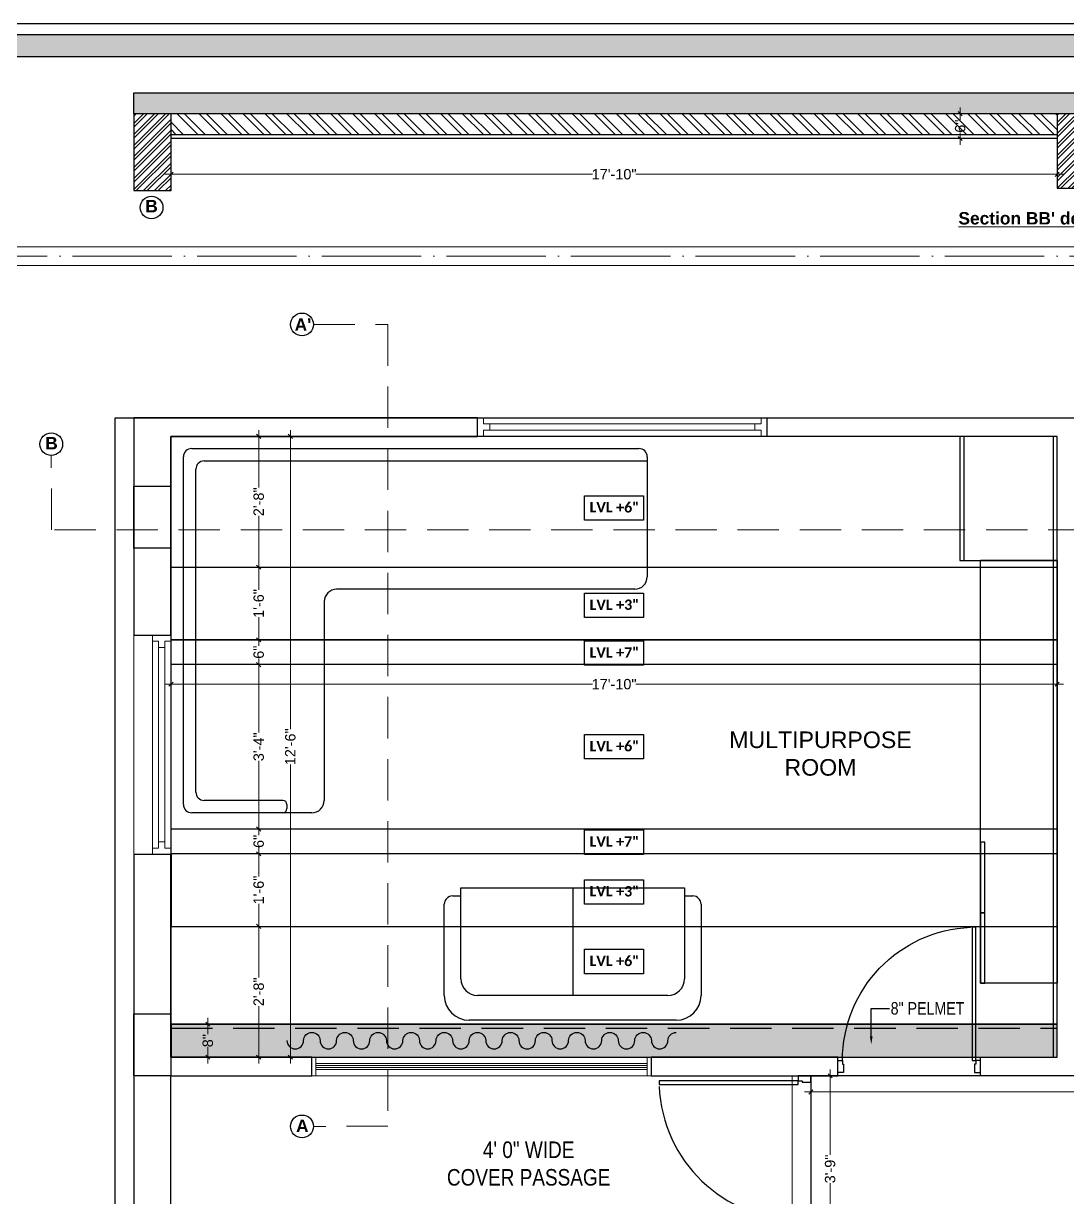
# Model space of a CAD drawing. Header units: millimetres. Extents: x 145796 to 148307, y -176303 to -174465.
# Drawn here: x 146070.6 to 146322.7, y -176046.5 to -175762.9 of the extents above; entities that cross this region are included whole.
import ezdxf
from ezdxf import colors
from ezdxf.entities.mleader import LeaderData, LeaderLine
from ezdxf.math import Vec2, Vec3

# ---------------------------------------------------------------- set-up
doc = ezdxf.new("R2010")
doc.units = ezdxf.units.MM
doc.header["$MEASUREMENT"] = 0
doc.header["$PDMODE"] = 2
for name, pattern in [('00 . GROUND FLOOR$0$DASHED', [0.75, 0.5, -0.25]), ('ACAD_ISO04W100', [30, 24, -3, 0, -3]), ('DASHEDX2', [1.5, 1, -0.5])]:
    doc.linetypes.add(name, pattern=pattern)
doc.layers.get('Defpoints').update_dxf_attribs({"color": 220})
for name, color, linetype in [('AR DOOR', 40, 'Continuous'), ('AR ELE-5', 134, 'Continuous'), ('AR HATCH-7', 7, 'Continuous'), ('Labels and Texts', 8, 'Continuous')]:
    doc.layers.add(name, color=color, linetype=linetype)
for name, color, linetype, lineweight in [('COLUMN', 1, 'Continuous', 30), ('Dimension', 10, 'DASHEDX2', 20), ('el', 7, 'Continuous', 20), ('FALSE CEILING', 6, 'Continuous', 30), ('FIRST FLOOR ( DW_RAIL )', 7, 'Continuous', 9), ('FIRST FLOOR ( TEXT )', 7, 'Continuous', 9), ('FURNITURE', 32, 'Continuous', 9), ('FURNITURE-1', 252, 'Continuous', 13), ('GF FALSE CEILING', 6, 'Continuous', 35), ('GROUND FLOOR', 7, 'Continuous', 9), ('hatch-wall', 8, 'Continuous', 9), ('NAME PLATE', 7, 'Continuous', 25), ('SECOND FLOOR', 7, 'Continuous', 9), ('SECOND FLOOR  ( PLINE )', 251, 'Continuous', 30), ('SECOND FLOOR ( DW_RAIL )', 7, 'Continuous', 9), ('text1', 1, 'Continuous', 15), ('wall', 7, 'Continuous', 30), ('XX~SLAB ( BEAM )~ ( DIM )', 7, 'Continuous', 9)]:
    doc.layers.add(name, color=color, linetype=linetype, lineweight=lineweight)
doc.layers.add('XX~SLAB ( PLINE )', color=251, linetype='Continuous', plot=False)
doc.styles.add('Aerial', font='arial.ttf')
doc.styles.add('century g', font='GOTHIC.TTF')
doc.styles.add('KATHA', font='swissc.ttf')
doc.styles.get("Standard").update_dxf_attribs({"font": 'arial.ttf', "height": 6})
doc.styles.add('style4', font='ARIALN.TTF')
doc.dimstyles.new('Cn_BT_9 ( BOLD )', dxfattribs={"dimtxt": 2.5, "dimasz": 1, "dimexe": 1.5, "dimexo": 0, "dimgap": 0.09, "dimtad": 0, "dimdec": 0, "dimzin": 3, "dimdsep": 46, "dimlunit": 4, "dimtxsty": 'Aerial', "dimblk": 'OBLIQUE', "dimcen": 0.09, "dimdle": 1.5, "dimclrd": 1, "dimclre": 1, "dimclrt": 5, "dimadec": 0, "dimazin": 0, "dimtfac": 0.75, "dimtdec": 0, "dimtofl": 0, "dimtmove": 0, "dimatfit": 3, "dimldrblk": 'OBLIQUE', "dimfxl": 0, "dimtolj": 1, "dimtzin": 0, "dimlwd": 15, "dimlwe": 15, "dimarcsym": 0})
pattern_1 = [(225, (0, 4), (1.325825215, -1.325825215), []), (225, (-0.8839, 4), (1.325825215, -1.325825215), [])]

# ---------------------------------------------------------------- blocks, each defined once
blk = doc.blocks.new('LAYOUT FILE')
at = {"layer": 'NAME PLATE', "true_color": 0xd39e00}
h = blk.add_hatch(color=42, dxfattribs=at)
h.paths.add_polyline_path([(3346889.83, -513806.18), (3346889.83, -514260.7), (3347535.56, -514260.7), (3347535.56, -513806.18)])
h.paths.add_polyline_path([(3346894.36, -513810.71), (3347531.03, -513810.71), (3347531.03, -514256.17), (3346894.36, -514256.17)], flags=16)
at = {"layer": 'NAME PLATE', "color": 42, "true_color": 0xd39e00}
for points in [[(3346887.56, -513803.91), (3347537.83, -513803.91), (3347537.83, -514262.96), (3346887.56, -514262.96)], [(3346889.83, -513806.18), (3347535.56, -513806.18), (3347535.56, -514260.7), (3346889.83, -514260.7)], [(3346894.36, -513810.71), (3347531.03, -513810.71), (3347531.03, -514256.17), (3346894.36, -514256.17)]]:
    blk.add_lwpolyline(points, close=True, dxfattribs=at)
blk = doc.blocks.new('*U19')
for points in [[(0, 0), (0, 1120), (-30, 1120), (-30, 0)], [(40, 0), (0, 0), (0, -30), (-10, -30), (-10, -100), (40, -100)], [(-1160, 0), (-1120, 0), (-1120, -30), (-1110, -30), (-1110, -100), (-1160, -100)]]:
    blk.add_lwpolyline(points, close=True)
at = {"layer": 'AR ELE-5', "linetype": 'ByBlock', "ltscale": 15}
blk.add_arc((1.6, -0.7), 1121.6, 92.37301, 179.96526, dxfattribs=at)
blk = doc.blocks.new('*U20')
for points in [[(-1160, 0), (-1120, 0), (-1120, 30), (-1110, 30), (-1110, 100), (-1160, 100)], [(40, 0), (0, 0), (0, 30), (-10, 30), (-10, 100), (40, 100)], [(0, 0), (0, -1120), (-30, -1120), (-30, 0)]]:
    blk.add_lwpolyline(points, close=True)
at = {"layer": 'AR ELE-5', "linetype": 'ByBlock', "ltscale": 15}
blk.add_arc((1.6, 0.7), 1121.6, 180.03474, 267.62699, dxfattribs=at)
blk = doc.blocks.new('ceiling')
at = {"layer": 'FURNITURE', "color": 9, "lineweight": 30, "true_color": 0xc7c8ca}
for p, q in [((142902.89, -176935.37, -0.13), (142902.89, -176851.37, -0.13)), ((142904.89, -176849.37, -0.13), (143012.89, -176849.37, -0.13)), ((143014.89, -176851.37, -0.13), (143014.89, -176880.36, -0.13)), ((142905.89, -176932.37, -0.13), (142905.89, -176854.37, -0.13)), ((142907.89, -176852.37, -0.13), (143014.89, -176852.37, -0.13)), ((143113.89, -176876.42), (143095.39, -176876.42)), ((143011.89, -176883.36, -0.13), (142939.89, -176883.36, -0.13)), ((142936.89, -176886.36, -0.13), (142936.89, -176934.37, -0.13)), ((142926.89, -176934.37, -0.13), (142907.89, -176934.37, -0.13)), ((142927.89, -176935.37, -0.13), (142927.89, -176936.37, -0.13)), ((142933.89, -176937.37, -0.13), (142904.89, -176937.37, -0.13)), ((142969.89, -176977.47, -0.13), (142969.89, -176955.47, -0.13)), ((142969.89, -176955.47, -0.13), (143023.89, -176955.47, -0.13)), ((142996.89, -176955.47, -0.13), (142996.89, -176981.47, -0.13)), ((143023.89, -176955.47, -0.13), (143023.89, -176977.47, -0.13)), ((143023.89, -176955.47, -0.13), (143023.89, -176957.47, -0.13)), ((142967.89, -176957.47, -0.13), (142969.89, -176957.47, -0.13)), ((143023.89, -176957.47, -0.13), (143025.89, -176957.47, -0.13)), ((142965.89, -176981.47, -0.13), (142965.89, -176959.47, -0.13)), ((143027.89, -176959.47, -0.13), (143027.89, -176981.47, -0.13)), ((143019.89, -176981.47, -0.13), (142973.89, -176981.47, -0.13)), ((143021.89, -176987.47, -0.13), (142971.89, -176987.47, -0.13))]:
    blk.add_line(p, q, dxfattribs=at)
at = {"layer": 'FURNITURE', "color": 3, "linetype": 'DASHEDX2', "lineweight": 30, "ltscale": 10}
blk.add_line((142899.89, -176989.42, -0.13), (143113.89, -176989.42, -0.13), dxfattribs=at)
at = {"layer": 'FURNITURE', "color": 9, "lineweight": 30, "ltscale": 10, "true_color": 0xc7c8ca}
for points in [[(143090.39, -176876.42), (143113.89, -176876.42), (143113.89, -176846.42), (143090.39, -176846.42)], [(143090.39, -176876.42), (143091.39, -176876.42), (143091.39, -176846.42), (143090.39, -176846.42)], [(143112.89, -176996.42), (143113.89, -176996.42), (143113.89, -176846.42), (143112.89, -176846.42)], [(143113.89, -176876.42), (143113.89, -176978.5), (143095.39, -176978.5), (143095.39, -176876.42)], [(143096.39, -176961.5), (143096.39, -176944.5), (143095.39, -176944.5), (143095.39, -176961.5)], [(143096.39, -176978.5), (143096.39, -176961.5), (143095.39, -176961.5), (143095.39, -176978.5)], [(143113.89, -176996.42), (143113.89, -176988.42), (142899.89, -176988.42), (142899.89, -176996.42)]]:
    blk.add_lwpolyline(points, close=True, dxfattribs=at)
at = {"layer": 'FURNITURE', "color": 9, "lineweight": 25, "true_color": 0xc7c8ca, "elevation": -0.13}
blk.add_lwpolyline([(142927.89, -176992.42, 1), (142931.89, -176992.42, -1), (142935.89, -176992.42, 1), (142939.89, -176992.42, -1), (142943.89, -176992.42, 1), (142947.89, -176992.42, -1), (142951.89, -176992.42, 1), (142955.89, -176992.42, -1), (142959.89, -176992.42, 1), (142963.89, -176992.42, -1), (142967.89, -176992.42, 1), (142971.89, -176992.42, -1), (142975.89, -176992.42, 1), (142979.89, -176992.42, -1), (142983.89, -176992.42, 1), (142987.89, -176992.42, -1), (142991.89, -176992.42, 1), (142995.89, -176992.42, -1), (142999.89, -176992.42, 1), (143003.89, -176992.42, -1), (143007.89, -176992.42, 1), (143011.89, -176992.42, -1), (143015.89, -176992.42, 1), (143019.89, -176992.42, -0.414214), (143021.89, -176990.42, -0.414214)], format="xyb", dxfattribs=at)
at = {"layer": 'FURNITURE', "color": 9, "lineweight": 30, "true_color": 0xc7c8ca}
for centre, radius, start, end in [((142904.89, -176851.37, -0.13), 2, 90, 180), ((143012.89, -176851.37, -0.13), 2, 0, 90), ((142907.89, -176854.37, -0.13), 2, 90, 180), ((143011.89, -176880.36, -0.13), 3, 270, 0), ((142939.89, -176886.36, -0.13), 3, 90, 180), ((142907.89, -176932.37, -0.13), 2, 180, 270), ((142904.89, -176935.37, -0.13), 2, 180, 270), ((142926.89, -176935.37, -0.13), 1, 0, 90), ((142926.89, -176936.37, -0.13), 1, 270, 0), ((142933.89, -176934.37, -0.13), 3, 270, 0), ((142967.89, -176959.47, -0.13), 2, 90, 180), ((143025.89, -176959.47, -0.13), 2, 0, 90), ((142973.89, -176977.47, -0.13), 4, 180, 270), ((143019.89, -176977.47, -0.13), 4, 270, 0), ((142971.89, -176981.47, -0.13), 6, 180, 270), ((143021.89, -176981.47, -0.13), 6, 270, 0)]:
    blk.add_arc(centre, radius, start, end, dxfattribs=at)
blk = doc.blocks.new('_Oblique')
at = {"layer": 'wall', "color": 0, "lineweight": -2}
blk.add_line((-0.5, -0.5), (0.5, 0.5), dxfattribs=at)
blk = doc.blocks.new('*D145')
at = {"layer": 'Defpoints', "color": 0, "ltscale": 10, "transparency": 16777216}
for p in [(146106.19, -175862.64, -0.13), (146106.19, -175894.25, -0.88), (146127.37, -175894.25)]:
    blk.add_point(p, dxfattribs=at)
at = {"layer": 'FURNITURE', "color": 1, "lineweight": 15, "ltscale": 10, "transparency": 16777216}
for p, q in [((146127.37, -175861.14), (146127.37, -175875.01)), ((146106.19, -175862.64), (146128.87, -175862.64)), ((146127.37, -175895.75), (146127.37, -175881.88)), ((146106.19, -175894.25), (146128.87, -175894.25))]:
    blk.add_line(p, q, dxfattribs=at)
for p, rotation in [((146127.37, -175862.64), 90), ((146127.37, -175894.25), 270)]:
    blk.add_blockref('_Oblique', p, dxfattribs=dict(at, rotation=rotation))
at = {"layer": 'FURNITURE', "color": 5, "lineweight": 30, "ltscale": 10, "transparency": 16777216, "insert": (146127.37, -175878.45), "char_height": 2.5, "attachment_point": 5, "rotation": 90, "style": 'Aerial'}
blk.add_mtext('\\A1;2\'-8"', dxfattribs=at)
blk = doc.blocks.new('*D146')
at = {"layer": 'Defpoints', "color": 0, "ltscale": 10, "transparency": 16777216}
for p in [(146106.19, -175894.25, -0.88), (146106.19, -175911.79, -0.88), (146127.37, -175911.79)]:
    blk.add_point(p, dxfattribs=at)
at = {"layer": 'FURNITURE', "color": 1, "lineweight": 15, "ltscale": 10, "transparency": 16777216}
for p, q in [((146127.37, -175892.75), (146127.37, -175899.73)), ((146106.19, -175894.25), (146128.87, -175894.25)), ((146127.37, -175913.29), (146127.37, -175906.32)), ((146106.19, -175911.79), (146128.87, -175911.79))]:
    blk.add_line(p, q, dxfattribs=at)
for p, rotation in [((146127.37, -175894.25), 90), ((146127.37, -175911.79), 270)]:
    blk.add_blockref('_Oblique', p, dxfattribs=dict(at, rotation=rotation))
at = {"layer": 'FURNITURE', "color": 5, "lineweight": 30, "ltscale": 10, "transparency": 16777216, "insert": (146127.37, -175903.02), "char_height": 2.5, "attachment_point": 5, "rotation": 90, "style": 'Aerial'}
blk.add_mtext('\\A1;1\'-6"', dxfattribs=at)
blk = doc.blocks.new('*D147')
at = {"layer": 'Defpoints', "color": 0, "ltscale": 10, "transparency": 16777216}
for p in [(146106.19, -175911.79, -0.88), (146106.19, -175917.79, -0.88), (146127.37, -175917.79)]:
    blk.add_point(p, dxfattribs=at)
at = {"layer": 'FURNITURE', "color": 1, "lineweight": 15, "ltscale": 10, "transparency": 16777216}
for p, q in [((146106.19, -175911.79), (146128.87, -175911.79)), ((146127.37, -175910.29), (146127.37, -175913.26)), ((146106.19, -175917.79), (146128.87, -175917.79)), ((146127.37, -175919.29), (146127.37, -175916.33))]:
    blk.add_line(p, q, dxfattribs=at)
for p, rotation in [((146127.37, -175911.79), 90), ((146127.37, -175917.79), 270)]:
    blk.add_blockref('_Oblique', p, dxfattribs=dict(at, rotation=rotation))
at = {"layer": 'FURNITURE', "color": 5, "lineweight": 30, "ltscale": 10, "transparency": 16777216, "insert": (146127.37, -175914.79), "char_height": 2.5, "attachment_point": 5, "rotation": 90, "style": 'Aerial'}
blk.add_mtext('\\A1;6"', dxfattribs=at)
blk = doc.blocks.new('*D148')
at = {"layer": 'Defpoints', "color": 0, "ltscale": 10, "transparency": 16777216}
for p in [(146106.19, -175917.79, -0.88), (146106.19, -175957.49, -0.88), (146127.37, -175957.49)]:
    blk.add_point(p, dxfattribs=at)
at = {"layer": 'FURNITURE', "color": 1, "lineweight": 15, "ltscale": 10, "transparency": 16777216}
for p, q in [((146106.19, -175917.79), (146128.87, -175917.79)), ((146127.37, -175916.29), (146127.37, -175934.23)), ((146127.37, -175958.99), (146127.37, -175941.05)), ((146106.19, -175957.49), (146128.87, -175957.49))]:
    blk.add_line(p, q, dxfattribs=at)
for p, rotation in [((146127.37, -175917.79), 90), ((146127.37, -175957.49), 270)]:
    blk.add_blockref('_Oblique', p, dxfattribs=dict(at, rotation=rotation))
at = {"layer": 'FURNITURE', "color": 5, "lineweight": 30, "ltscale": 10, "transparency": 16777216, "insert": (146127.37, -175937.64), "char_height": 2.5, "attachment_point": 5, "rotation": 90, "style": 'Aerial'}
blk.add_mtext('\\A1;3\'-4"', dxfattribs=at)
blk = doc.blocks.new('*D149')
at = {"layer": 'Defpoints', "color": 0, "ltscale": 10, "transparency": 16777216}
for p in [(146106.19, -175957.49, -0.88), (146106.19, -175963.49, -0.88), (146127.37, -175963.49)]:
    blk.add_point(p, dxfattribs=at)
at = {"layer": 'FURNITURE', "color": 1, "lineweight": 15, "ltscale": 10, "transparency": 16777216}
for p, q in [((146106.19, -175957.49), (146128.87, -175957.49)), ((146127.37, -175955.99), (146127.37, -175958.95)), ((146106.19, -175963.49), (146128.87, -175963.49)), ((146127.37, -175964.99), (146127.37, -175962.02))]:
    blk.add_line(p, q, dxfattribs=at)
for p, rotation in [((146127.37, -175957.49), 90), ((146127.37, -175963.49), 270)]:
    blk.add_blockref('_Oblique', p, dxfattribs=dict(at, rotation=rotation))
at = {"layer": 'FURNITURE', "color": 5, "lineweight": 30, "ltscale": 10, "transparency": 16777216, "insert": (146127.37, -175960.49), "char_height": 2.5, "attachment_point": 5, "rotation": 90, "style": 'Aerial'}
blk.add_mtext('\\A1;6"', dxfattribs=at)
blk = doc.blocks.new('*D150')
at = {"layer": 'Defpoints', "color": 0, "ltscale": 10, "transparency": 16777216}
for p in [(146106.19, -175963.49, -0.88), (146106.19, -175981.02, -0.88), (146127.37, -175981.02)]:
    blk.add_point(p, dxfattribs=at)
at = {"layer": 'FURNITURE', "color": 1, "lineweight": 15, "ltscale": 10, "transparency": 16777216}
for p, q in [((146106.19, -175963.49), (146128.87, -175963.49)), ((146127.37, -175961.99), (146127.37, -175968.96)), ((146127.37, -175982.52), (146127.37, -175975.55)), ((146106.19, -175981.02), (146128.87, -175981.02))]:
    blk.add_line(p, q, dxfattribs=at)
for p, rotation in [((146127.37, -175963.49), 90), ((146127.37, -175981.02), 270)]:
    blk.add_blockref('_Oblique', p, dxfattribs=dict(at, rotation=rotation))
at = {"layer": 'FURNITURE', "color": 5, "lineweight": 30, "ltscale": 10, "transparency": 16777216, "insert": (146127.37, -175972.25), "char_height": 2.5, "attachment_point": 5, "rotation": 90, "style": 'Aerial'}
blk.add_mtext('\\A1;1\'-6"', dxfattribs=at)
blk = doc.blocks.new('*D151')
at = {"layer": 'Defpoints', "color": 0, "ltscale": 10, "transparency": 16777216}
for p in [(146106.19, -175981.02, -0.88), (146106.19, -176012.64, -0.13), (146127.37, -176012.64)]:
    blk.add_point(p, dxfattribs=at)
at = {"layer": 'FURNITURE', "color": 1, "lineweight": 15, "ltscale": 10, "transparency": 16777216}
for p, q in [((146127.37, -175979.52), (146127.37, -175993.4)), ((146106.19, -175981.02), (146128.87, -175981.02)), ((146127.37, -176014.14), (146127.37, -176000.27)), ((146106.19, -176012.64), (146128.87, -176012.64))]:
    blk.add_line(p, q, dxfattribs=at)
for p, rotation in [((146127.37, -175981.02), 90), ((146127.37, -176012.64), 270)]:
    blk.add_blockref('_Oblique', p, dxfattribs=dict(at, rotation=rotation))
at = {"layer": 'FURNITURE', "color": 5, "lineweight": 30, "ltscale": 10, "transparency": 16777216, "insert": (146127.37, -175996.83), "char_height": 2.5, "attachment_point": 5, "rotation": 90, "style": 'Aerial'}
blk.add_mtext('\\A1;2\'-8"', dxfattribs=at)
blk = doc.blocks.new('*D152')
at = {"layer": 'Defpoints', "color": 0, "ltscale": 10, "transparency": 16777216}
for p in [(146112.76, -176004.64, -0.13), (146112.76, -176012.64, -0.13), (146115.07, -176012.64)]:
    blk.add_point(p, dxfattribs=at)
at = {"layer": 'FURNITURE', "color": 1, "lineweight": 15, "ltscale": 10, "transparency": 16777216}
for p, q in [((146115.07, -176003.14), (146115.07, -176007.11)), ((146112.76, -176004.64), (146116.57, -176004.64)), ((146115.07, -176014.14), (146115.07, -176010.17)), ((146112.76, -176012.64), (146116.57, -176012.64))]:
    blk.add_line(p, q, dxfattribs=at)
for p, rotation in [((146115.07, -176004.64), 90), ((146115.07, -176012.64), 270)]:
    blk.add_blockref('_Oblique', p, dxfattribs=dict(at, rotation=rotation))
at = {"layer": 'FURNITURE', "color": 5, "lineweight": 30, "ltscale": 10, "transparency": 16777216, "insert": (146115.07, -176008.64), "char_height": 2.5, "attachment_point": 5, "rotation": 90, "style": 'Aerial'}
blk.add_mtext('\\A1;8"', dxfattribs=at)
blk = doc.blocks.new('*D153')
at = {"layer": 'Defpoints', "color": 0, "ltscale": 10, "transparency": 16777216}
for p in [(146320.19, -175922.52), (146106.19, -175932.77, -0.13), (146320.19, -175932.77, -0.13)]:
    blk.add_point(p, dxfattribs=at)
at = {"layer": 'FURNITURE', "color": 1, "lineweight": 15, "ltscale": 10, "transparency": 16777216}
for p, q in [((146106.19, -175932.77), (146106.19, -175921.02)), ((146320.19, -175932.77), (146320.19, -175921.02)), ((146104.69, -175922.52), (146207.95, -175922.52)), ((146321.69, -175922.52), (146218.42, -175922.52))]:
    blk.add_line(p, q, dxfattribs=at)
at = {"layer": 'FURNITURE', "color": 1, "lineweight": 15, "ltscale": 10, "transparency": 16777216, "rotation": 180}
blk.add_blockref('_Oblique', (146106.19, -175922.52), dxfattribs=at)
at = {"layer": 'FURNITURE', "color": 1, "lineweight": 15, "ltscale": 10, "transparency": 16777216}
blk.add_blockref('_Oblique', (146320.19, -175922.52), dxfattribs=at)
at = {"layer": 'FURNITURE', "color": 5, "lineweight": 30, "ltscale": 10, "transparency": 16777216, "insert": (146213.19, -175922.52), "char_height": 2.5, "attachment_point": 5, "style": 'Aerial'}
blk.add_mtext('\\A1;17\'-10"', dxfattribs=at)
blk = doc.blocks.new('*D169')
at = {"layer": 'Defpoints', "color": 0, "ltscale": 10, "transparency": 16777216}
for p in [(146398.68, -176021.03), (146260.68, -176033.38), (146398.68, -176033.38)]:
    blk.add_point(p, dxfattribs=at)
at = {"layer": 'FURNITURE', "color": 1, "lineweight": 15, "ltscale": 10, "transparency": 16777216}
for p, q in [((146260.68, -176033.38), (146260.68, -176019.53)), ((146398.68, -176033.38), (146398.68, -176019.53)), ((146259.18, -176021.03), (146325.42, -176021.03)), ((146400.18, -176021.03), (146333.95, -176021.03))]:
    blk.add_line(p, q, dxfattribs=at)
at = {"layer": 'FURNITURE', "color": 1, "lineweight": 15, "ltscale": 10, "transparency": 16777216, "rotation": 180}
blk.add_blockref('_Oblique', (146260.68, -176021.03), dxfattribs=at)
at = {"layer": 'FURNITURE', "color": 1, "lineweight": 15, "ltscale": 10, "transparency": 16777216}
blk.add_blockref('_Oblique', (146398.68, -176021.03), dxfattribs=at)
at = {"layer": 'FURNITURE', "color": 5, "ltscale": 10, "transparency": 16777216, "insert": (146329.68, -176021.03), "char_height": 2.5, "attachment_point": 5, "style": 'Aerial'}
blk.add_mtext('\\A1;11\'-6"', dxfattribs=at)
blk = doc.blocks.new('*D170')
at = {"layer": 'Defpoints', "color": 0, "ltscale": 10, "transparency": 16777216}
for p in [(146269.56, -176017.14), (146265.36, -176062.14), (146272.07, -176062.14)]:
    blk.add_point(p, dxfattribs=at)
at = {"layer": 'FURNITURE', "color": 1, "lineweight": 15, "ltscale": 10, "transparency": 16777216}
for p, q in [((146269.56, -176017.14), (146263.86, -176017.14)), ((146265.36, -176015.64), (146265.36, -176036.23)), ((146265.36, -176063.64), (146265.36, -176043.05)), ((146272.07, -176062.14), (146263.86, -176062.14))]:
    blk.add_line(p, q, dxfattribs=at)
for p, rotation in [((146265.36, -176017.14), 90), ((146265.36, -176062.14), 270)]:
    blk.add_blockref('_Oblique', p, dxfattribs=dict(at, rotation=rotation))
at = {"layer": 'FURNITURE', "color": 5, "ltscale": 10, "transparency": 16777216, "insert": (146265.36, -176039.64), "char_height": 2.5, "attachment_point": 5, "rotation": 90, "style": 'Aerial'}
blk.add_mtext('\\A1;3\'-9"', dxfattribs=at)
blk = doc.blocks.new('*D174')
at = {"layer": 'Defpoints', "color": 0, "ltscale": 10, "transparency": 16777216}
for p in [(146293.27, -175784.69), (146293.27, -175790.69, -0.13), (146296.77, -175790.69)]:
    blk.add_point(p, dxfattribs=at)
at = {"layer": 'FURNITURE', "color": 1, "lineweight": 15, "ltscale": 10, "transparency": 16777216}
for p, q in [((146293.27, -175784.69), (146298.27, -175784.69)), ((146296.77, -175783.19), (146296.77, -175786.15)), ((146293.27, -175790.69), (146298.27, -175790.69)), ((146296.77, -175792.19), (146296.77, -175789.22))]:
    blk.add_line(p, q, dxfattribs=at)
for p, rotation in [((146296.77, -175784.69), 90), ((146296.77, -175790.69), 270)]:
    blk.add_blockref('_Oblique', p, dxfattribs=dict(at, rotation=rotation))
at = {"layer": 'FURNITURE', "color": 5, "ltscale": 10, "transparency": 16777216, "insert": (146296.77, -175787.69), "char_height": 2.5, "attachment_point": 5, "rotation": 90, "style": 'Aerial'}
blk.add_mtext('\\A1;6"', dxfattribs=at)
blk = doc.blocks.new('*D176')
at = {"layer": 'Defpoints', "color": 0, "ltscale": 10, "transparency": 16777216}
for p in [(146136.29, -175862.64), (146135.01, -176012.64), (146136.29, -176012.64)]:
    blk.add_point(p, dxfattribs=at)
at = {"layer": 'FURNITURE', "color": 1, "lineweight": 15, "ltscale": 10, "transparency": 16777216}
for p, q in [((146135.01, -175861.14), (146135.01, -175933.37)), ((146136.29, -175862.64), (146133.51, -175862.64)), ((146135.01, -176014.14), (146135.01, -175941.91)), ((146136.29, -176012.64), (146133.51, -176012.64))]:
    blk.add_line(p, q, dxfattribs=at)
for p, rotation in [((146135.01, -175862.64), 90), ((146135.01, -176012.64), 270)]:
    blk.add_blockref('_Oblique', p, dxfattribs=dict(at, rotation=rotation))
at = {"layer": 'FURNITURE', "color": 5, "ltscale": 10, "transparency": 16777216, "insert": (146135.01, -175937.64), "char_height": 2.5, "attachment_point": 5, "rotation": 90, "style": 'Aerial'}
blk.add_mtext('\\A1;12\'-6"', dxfattribs=at)
blk = doc.blocks.new('*D178')
at = {"layer": 'Defpoints', "color": 0, "ltscale": 10, "transparency": 16777216}
for p in [(146106.19, -175793.98), (146320.19, -175793.98, -0.13), (146320.19, -175799.33)]:
    blk.add_point(p, dxfattribs=at)
at = {"layer": 'FURNITURE', "color": 1, "lineweight": 15, "ltscale": 10, "transparency": 16777216}
for p, q in [((146106.19, -175793.98), (146106.19, -175800.83)), ((146320.19, -175793.98), (146320.19, -175800.83)), ((146104.69, -175799.33), (146207.95, -175799.33)), ((146321.69, -175799.33), (146218.42, -175799.33))]:
    blk.add_line(p, q, dxfattribs=at)
at = {"layer": 'FURNITURE', "color": 1, "lineweight": 15, "ltscale": 10, "transparency": 16777216, "rotation": 180}
blk.add_blockref('_Oblique', (146106.19, -175799.33), dxfattribs=at)
at = {"layer": 'FURNITURE', "color": 1, "lineweight": 15, "ltscale": 10, "transparency": 16777216}
blk.add_blockref('_Oblique', (146320.19, -175799.33), dxfattribs=at)
at = {"layer": 'FURNITURE', "color": 5, "ltscale": 10, "transparency": 16777216, "insert": (146213.19, -175799.33), "char_height": 2.5, "attachment_point": 5, "style": 'Aerial'}
blk.add_mtext('\\A1;17\'-10"', dxfattribs=at)

msp = doc.modelspace()

# ---------------------------------------------------------------- hatches: boundary and pattern name
at = {"layer": 'AR HATCH-7', "lineweight": 25, "true_color": 0xe7e8e9}
h = msp.add_hatch(color=254, dxfattribs=at)
h.dxf.hatch_style = 1
h.paths.add_polyline_path([(146106.18, -176004.64), (146106.18, -176012.64), (146320.18, -176012.64), (146320.18, -176004.64)])
at = {"layer": 'FURNITURE', "lineweight": 25, "true_color": 0x636466}
h = msp.add_hatch(dxfattribs=at)
h.set_pattern_fill('AR-CONC', color=251, angle=-90)
h.set_pattern_definition([(320, (0, 4), (-0.62752135, -7.17260183), [0.75, -8.25]), (265, (0, 4), (7.52192134, 1.38751334), [0.6, -6.6]), (10.4514445, (-0.052, 3.402), (6.8943999, -5.78508847), [0.63740192, -7.01142112]), (316.1842, (2, 4), (-1.6551928, -10.6724133), [1.125, -12.375]), (6.6356355, (1.862, 3.111), (9.741186, -9.34661946), [0.9561034, -10.5171376]), (261.184164, (2, 4), (9.741186, -9.34661945), [0.9, -9.9]), (291, (1.5, 3), (-4.0261889, -5.96907052), [0.75, -8.25]), (236, (1.5, 3), (7.25150045, -2.43315332), [0.6, -6.6]), (341.4514447, (1.1645, 2.5026), (3.22531153, -8.40222377), [0.6374019, -7.01142112]), (307.5, (0, 4), (3.328938538, -0.121598553), [0, -6.52, 0, -6.7, 0, -6.625]), (277.5, (0, 4), (3.94411712, -2.630695374), [0, -3.82, 0, -6.37, 0, -2.525]), (237.5, (1e-15, 6.23), (-0.225548717, -5.338224362), [0, -2.5, 0, -7.8, 0, -10.35]), (227.5, (2e-15, 7.23), (1.00104982, -5.83186169), [0, -3.25, 0, -5.18, 0, -7.35])])
h.paths.add_polyline_path([(146497.33, -175779.69), (146097.18, -175779.69), (146097.18, -175784.69), (146106.19, -175784.69), (146497.33, -175784.69)])
at = {"layer": 'FURNITURE-1', "lineweight": 0, "transparency": 33554572}
h = msp.add_hatch(dxfattribs=at)
h.set_pattern_fill('ANSI32', color=6, scale=10, angle=-90)
h.set_pattern_definition([(315, (0, -40.4103), (2.65165043, 2.65165043), []), (315, (-3e-16, -42.178), (2.65165043, 2.65165043), [])])
h.paths.add_polyline_path([(146320.19, -175784.69), (146106.19, -175784.69), (146106.19, -175789.69), (146320.19, -175789.69)])
at = {"layer": 'hatch-wall', "true_color": 0x000000}
h = msp.add_hatch(dxfattribs=at)
h.set_pattern_fill('ANSI32', color=18, scale=5, angle=-180)
h.set_pattern_definition(pattern_1)
h.paths.add_polyline_path([(146097.18, -175803.28), (146106.19, -175803.28), (146106.19, -175784.69), (146097.18, -175784.69)])
h = msp.add_hatch(dxfattribs=at)
h.set_pattern_fill('ANSI32', color=18, scale=5, angle=-180)
h.set_pattern_definition(pattern_1)
h.paths.add_polyline_path([(146320.19, -175802.69), (146325.18, -175802.69), (146325.18, -175784.69), (146320.19, -175784.69)])

# ---------------------------------------------------------------- linework, layer by layer
at = {"color": 1, "linetype": '00 . GROUND FLOOR$0$DASHED', "lineweight": 5, "ltscale": 20}
for points, elevation in [([(146140.56, -175835.6), (146158.56, -175835.6), (146158.56, -176029.33), (146140.56, -176029.34)], 0.13), ([(146523.01, -175867.25), (146523.01, -175885.25), (146077.29, -175885.25), (146077.28, -175867.25)], -0.88)]:
    msp.add_lwpolyline(points, dxfattribs=dict(at, elevation=elevation))
at = {"layer": 'COLUMN', "elevation": -0.13}
for points in [[(146097.18, -175874.64), (146106.18, -175874.64), (146106.18, -175889.64), (146097.18, -175889.64)], [(146097.18, -176002.14), (146106.18, -176002.14), (146106.18, -176017.14), (146097.18, -176017.14)]]:
    msp.add_lwpolyline(points, close=True, dxfattribs=at)
at = {"layer": 'el', "color": 1, "lineweight": 30, "ltscale": 10}
for centre in [(146101.49, -175807.35), (146137.82, -175835.6, 0.13), (146077.28, -175864.52, -0.88), (146137.82, -176029.34, 0.13)]:
    msp.add_circle(centre, 2.74, dxfattribs=at)
at = {"layer": 'FALSE CEILING'}
for points in [[(146320.18, -176004.64), (146320.18, -175862.64), (146106.18, -175862.64), (146106.18, -176004.64)], [(146106.18, -176004.64), (146106.18, -176012.64), (146320.18, -176012.64), (146320.18, -176004.64)]]:
    msp.add_lwpolyline(points, close=True, dxfattribs=at)
for points, elevation in [([(146320.19, -175894.25), (146320.19, -175911.79), (146106.19, -175911.79), (146106.19, -175894.25)], -0.88), ([(146320.19, -175911.79), (146320.19, -175917.79), (146106.19, -175917.79), (146106.19, -175911.79)], -0.88), ([(146320.19, -175957.49), (146320.19, -175963.49), (146106.19, -175963.49), (146106.19, -175957.49)], -0.88), ([(146106.19, -175963.49), (146106.19, -175981.02), (146320.19, -175981.02), (146320.19, -175963.49)], -0.88), ([(146260.68, -176062.14), (146356.68, -176062.14), (146356.68, -176081.64), (146398.68, -176081.64), (146398.68, -176017.14), (146260.68, -176017.14)], -0.13)]:
    msp.add_lwpolyline(points, close=True, dxfattribs=dict(at, elevation=elevation))
at = {"layer": 'FIRST FLOOR ( DW_RAIL )', "elevation": -0.13}
for points in [[(146141.18, -176017.14), (146141.18, -176012.64)], [(146221.18, -176012.64), (146221.18, -176017.14)]]:
    msp.add_lwpolyline(points, dxfattribs=at)
for points in [[(146141.18, -176014.14), (146221.18, -176014.14), (146221.18, -176014.64), (146141.18, -176014.64)], [(146141.18, -176015.14), (146221.18, -176015.14), (146221.18, -176015.64), (146141.18, -176015.64)]]:
    msp.add_lwpolyline(points, close=True, dxfattribs=at)
at = {"layer": 'GF FALSE CEILING', "lineweight": 30, "elevation": -0.13}
msp.add_lwpolyline([(146106.19, -175789.69), (146320.19, -175789.69), (146320.19, -175790.69), (146106.19, -175790.69)], close=True, dxfattribs=at)
at = {"layer": 'GROUND FLOOR'}
for p, q in [((145997.43, -175816.89, -0.13), (146497.68, -175816.89, -0.13)), ((146001.93, -175821.39, -0.13), (146497.68, -175821.39, -0.13))]:
    msp.add_line(p, q, dxfattribs=at)
at = {"layer": 'GROUND FLOOR', "color": 1, "linetype": 'ACAD_ISO04W100', "elevation": -0.13}
msp.add_lwpolyline([(146497.68, -175819.14), (145999.68, -175819.14), (145999.68, -176281.64), (146497.68, -176281.64)], dxfattribs=at)
at = {"layer": 'Labels and Texts', "color": 1, "lineweight": 30, "ltscale": 0.3}
for points, elevation in [([(146206.06, -175876.99), (146220.31, -175876.99), (146220.31, -175882.88), (146206.06, -175882.88)], -0.13), ([(146206.06, -175900.52), (146220.31, -175900.52), (146220.31, -175906.42), (146206.06, -175906.42)], -1.01), ([(146206.06, -175912.05), (146220.31, -175912.05), (146220.31, -175917.94), (146206.06, -175917.94)], -1.01), ([(146206.06, -175934.69), (146220.31, -175934.69), (146220.31, -175940.59), (146206.06, -175940.59)], -0.13), ([(146206.06, -175957.74), (146220.31, -175957.74), (146220.31, -175963.64), (146206.06, -175963.64)], -1.01), ([(146206.06, -175969.75), (146220.31, -175969.75), (146220.31, -175975.65), (146206.06, -175975.65)], -1.01), ([(146206.06, -175986.57), (146220.31, -175986.57), (146220.31, -175992.47), (146206.06, -175992.47)], -0.13)]:
    msp.add_lwpolyline(points, close=True, dxfattribs=dict(at, elevation=elevation))
at = {"layer": 'SECOND FLOOR'}
for p, q in [((146097.18, -175858.14, -0.13), (146497.68, -175858.14, -0.13)), ((146097.18, -175858.14, -0.13), (146097.18, -176167.14, -0.13)), ((146180.18, -175858.14, -0.13), (146180.18, -175862.64, -0.13)), ((146250.18, -175858.14, -0.13), (146250.18, -175862.64, -0.13)), ((146106.18, -176012.64, -0.13), (146106.18, -175862.64, -0.13)), ((146106.18, -175862.64, -0.13), (146320.18, -175862.64, -0.13)), ((146320.18, -175862.64, -0.13), (146320.18, -176012.64, -0.13)), ((146106.18, -175910.64, -0.13), (146097.18, -175910.64, -0.13)), ((146106.18, -175963.64, -0.13), (146097.18, -175963.64, -0.13)), ((146106.18, -176012.64, -0.13), (146140.18, -176012.64, -0.13)), ((146140.18, -176017.14, -0.13), (146140.18, -176012.64, -0.13)), ((146222.18, -176012.64, -0.13), (146260.68, -176012.64, -0.13)), ((146222.18, -176017.14, -0.13), (146222.18, -176012.64, -0.13)), ((146106.18, -176017.14, -0.13), (146260.68, -176017.14, -0.13)), ((146106.18, -176167.14, -0.13), (146106.18, -176017.14, -0.13)), ((146256.18, -176167.14, -0.13), (146256.18, -176017.14, -0.13)), ((146320.18, -176017.14, -0.13), (146324.68, -176017.14, -0.13))]:
    msp.add_line(p, q, dxfattribs=at)
at = {"layer": 'SECOND FLOOR', "elevation": -0.13}
msp.add_lwpolyline([(146250.18, -175858.14), (146248.68, -175858.14), (146248.68, -175859.64), (146247.18, -175859.64), (146247.18, -175861.14), (146183.18, -175861.14), (146183.18, -175859.64), (146181.68, -175859.64), (146181.68, -175858.14), (146180.18, -175858.14), (146180.18, -175862.64), (146181.68, -175862.64), (146181.68, -175861.14), (146183.18, -175861.14), (146183.18, -175859.64), (146247.18, -175859.64), (146247.18, -175861.14), (146248.68, -175861.14), (146248.68, -175862.64), (146250.18, -175862.64), (146250.18, -175858.14), (146180.18, -175858.14), (146180.18, -175862.64), (146250.18, -175862.64)], close=True, dxfattribs=at)
at = {"layer": 'SECOND FLOOR  ( PLINE )', "elevation": -0.13}
for points in [[(146106.18, -175862.64), (146180.18, -175862.64), (146180.18, -175858.14), (146097.18, -175858.14), (146097.18, -175910.64), (146106.18, -175910.64)], [(146320.18, -176017.14), (146301.68, -176017.14), (146301.68, -176012.64), (146320.18, -176012.64), (146320.18, -175862.64), (146250.18, -175862.64), (146250.18, -175858.14), (146395.68, -175858.14), (146395.68, -175862.64), (146325.19, -175862.64), (146325.19, -176012.64), (146365.67, -176012.64), (146365.67, -176017.14), (146324.68, -176017.14)], [(146140.18, -176012.64), (146106.18, -176012.64), (146106.18, -175963.64), (146101.68, -175963.64), (146097.18, -175963.64), (146097.18, -176065.14), (146106.18, -176065.14), (146106.18, -176017.14), (146140.18, -176017.14)], [(146267.18, -176012.64), (146222.18, -176012.64), (146222.18, -176017.14), (146267.18, -176017.14)]]:
    msp.add_lwpolyline(points, close=True, dxfattribs=at)
at = {"layer": 'SECOND FLOOR ( DW_RAIL )', "elevation": -0.13}
msp.add_lwpolyline([(146106.18, -175963.64), (146106.18, -175962.14), (146104.68, -175962.14), (146104.68, -175960.64), (146103.18, -175960.64), (146103.18, -175913.64), (146104.68, -175913.64), (146104.68, -175912.14), (146106.18, -175912.14), (146106.18, -175910.64), (146101.68, -175910.64), (146101.68, -175912.14), (146103.18, -175912.14), (146103.18, -175913.64), (146104.68, -175913.64), (146104.68, -175960.64), (146103.18, -175960.64), (146103.18, -175962.14), (146101.68, -175962.14), (146101.68, -175963.64), (146106.18, -175963.64), (146106.18, -175910.64), (146101.68, -175910.64), (146101.68, -175963.64)], close=True, dxfattribs=at)
at = {"layer": 'wall', "color": 5, "lineweight": 30}
msp.add_lwpolyline([(146097.18, -175779.69), (146497.33, -175779.69), (146497.33, -175784.69), (146097.18, -175784.69)], close=True, dxfattribs=at)
at = {"layer": 'wall'}
msp.add_lwpolyline([(146097.18, -175803.28), (146106.19, -175803.28), (146106.19, -175784.69), (146097.18, -175784.69)], close=True, dxfattribs=at)
at = {"layer": 'wall', "elevation": -0.13}
msp.add_lwpolyline([(146320.19, -175802.69), (146325.18, -175802.69), (146325.18, -175784.69), (146320.19, -175784.69)], close=True, dxfattribs=at)
at = {"layer": 'XX~SLAB ( BEAM )~ ( DIM )'}
msp.add_line((146106.18, -176012.64, -0.13), (146115.18, -176012.64, -0.13), dxfattribs=at)
at = {"layer": 'XX~SLAB ( BEAM )~ ( DIM )', "elevation": -0.13}
msp.add_lwpolyline([(146140.18, -176012.64), (146222.18, -176012.64), (146222.18, -176017.14), (146140.18, -176017.14)], close=True, dxfattribs=at)
at = {"layer": 'XX~SLAB ( PLINE )', "elevation": -0.13}
msp.add_lwpolyline([(146092.68, -175858.14), (146497.68, -175858.14), (146497.68, -176167.14), (146488.68, -176167.14), (146468.88, -176167.14), (146428.54, -176167.14), (146403.18, -176167.14), (146256.18, -176167.14), (146182.94, -176167.14), (146092.68, -176167.14)], close=True, dxfattribs=at)

# ---------------------------------------------------------------- block references
at = {"layer": 'AR DOOR', "linetype": 'ByBlock', "lineweight": -2, "extrusion": (0, 0, -1)}
for name, p, xscale, yscale, zscale, rotation in [('*U20', (-146300.53, -176013.45, 0.13), 0.028749999999994, 0.028749999999994, -0.028749999999994, 180), ('*U19', (-146257.68, -176018.34, 0.13), -0.02999999999996949, 0.02999999999996949, -0.02999999999996949, 270)]:
    msp.add_blockref(name, p, dxfattribs=dict(at, xscale=xscale, yscale=yscale, zscale=zscale, rotation=rotation))
at = {"layer": 'FURNITURE', "lineweight": 30}
msp.add_blockref('ceiling', (3206.3, 983.78, -0.13), dxfattribs=at)
at = {"layer": 'NAME PLATE', "lineweight": 0, "xscale": 1.177281420706103, "yscale": 1.177281420706103, "zscale": 1.177281420706103}
msp.add_blockref('LAYOUT FILE', (-3794303.8, 429128.91), dxfattribs=at)

# ---------------------------------------------------------------- texts
at = {"layer": 'Dimension', "insert": (146101.48, -175807.02), "char_height": 3, "width": 3.0102, "attachment_point": 5}
msp.add_mtext('\\A1;{\\fArial|b1|i0|c0|p34;\\C7;B}', dxfattribs=at)
at = {"layer": 'Dimension', "char_height": 3, "attachment_point": 5}
for s, insert in [("\\A1;{\\fArial|b1|i0|c0|p34;\\L\\C1;Section BB' details}", (146315.23, -175809.98, 0.38)), ("\\A1;{\\fArial|b1|i0|c0|p34;\\C7;A'}", (146138.05, -175835.64, 0.13)), ('\\A1;{\\fArial|b1|i0|c0|p34;\\C7;B}', (146077.33, -175864.3, -0.88)), ('\\A1;{\\fArial|b1|i0|c0|p34;\\C7;A}', (146137.89, -176029.24, 0.13))]:
    msp.add_mtext(s, dxfattribs=dict(at, insert=insert))
at = {"layer": 'FIRST FLOOR ( TEXT )', "char_height": 4, "attachment_point": 5, "style": 'KATHA'}
for s, insert in [('\\A1;{\\fArial Baltic|b0|i0|c186|p34;MULTIPURPOSE \\fArial Baltic|b0|i0|c0|p34;\\P\\fArial Baltic|b0|i0|c186|p34;ROOM }', (146263.02, -175939.31, -0.25)), ('4\' 0" WIDE \\PCOVER PASSAGE', (146192.55, -176038.35, -0.13))]:
    msp.add_mtext(s, dxfattribs=dict(at, insert=insert))
at = {"layer": 'NAME PLATE', "color": 251, "true_color": 0x636466, "char_height": 2.5, "attachment_point": 5, "style": 'century g'}
for s, insert in [('\\A1;{\\fCalibri|b1|i0|c0|p34;\\C256;\\c0;LVL +6"}', (146213.27, -175879.8, -0.13)), ('\\A1;{\\fCalibri|b1|i0|c0|p34;\\C256;\\c0;LVL +3"}', (146213.27, -175903.33, -1.01)), ('\\A1;{\\fCalibri|b1|i0|c0|p34;\\C256;\\c0;LVL +7"}', (146213.27, -175914.86, -1.01)), ('\\A1;{\\fCalibri|b1|i0|c0|p34;\\C256;\\c0;LVL +6"}', (146213.27, -175937.5, -0.13)), ('\\A1;{\\fCalibri|b1|i0|c0|p34;\\C256;\\c0;LVL +7"}', (146213.27, -175960.55, -1.01)), ('\\A1;{\\fCalibri|b1|i0|c0|p34;\\C256;\\c0;LVL +3"}', (146213.27, -175972.57, -1.01)), ('\\A1;{\\fCalibri|b1|i0|c0|p34;\\C256;\\c0;LVL +6"}', (146213.27, -175989.39, -0.13))]:
    msp.add_mtext_dynamic_manual_height_columns(s, width=51.7191, gutter_width=1, heights=[0], dxfattribs=dict(at, insert=insert))

# ---------------------------------------------------------------- dimensions: what is measured, and where the dimension line sits
at = {"layer": 'FURNITURE', "ltscale": 10}
for base, p1, p2, picture, middle in [((146296.77, -175790.69), (146293.27, -175784.69), (146293.27, -175790.69, -0.13), '*D174', (146296.77, -175787.69)), ((146135.01, -176012.64), (146136.29, -175862.64), (146136.29, -176012.64), '*D176', (146135.01, -175937.64)), ((146265.36, -176062.14, -0.13), (146269.56, -176017.14, -0.13), (146272.07, -176062.14, -0.13), '*D170', (146265.36, -176039.64, -0.13))]:
    dim = msp.add_linear_dim(base=base, p1=p1, p2=p2, angle=90, dimstyle='Cn_BT_9 ( BOLD )', dxfattribs=at)
    dim.commit()
    dim.dimension.update_dxf_attribs({"geometry": picture, "text_midpoint": middle})
for base, p1, p2, picture, middle in [((146320.19, -175799.33), (146106.19, -175793.98), (146320.19, -175793.98, -0.13), '*D178', (146213.19, -175799.33)), ((146398.68, -176021.03, -0.13), (146260.68, -176033.38, -0.13), (146398.68, -176033.38, -0.13), '*D169', (146329.68, -176021.03, -0.13))]:
    dim = msp.add_linear_dim(base=base, p1=p1, p2=p2, dimstyle='Cn_BT_9 ( BOLD )', dxfattribs=at)
    dim.commit()
    dim.dimension.update_dxf_attribs({"geometry": picture, "text_midpoint": middle})
at = {"layer": 'FURNITURE', "lineweight": 30, "ltscale": 10}
for base, p1, p2, picture, middle in [((146127.37, -175894.25), (146106.19, -175862.64, -0.13), (146106.19, -175894.25, -0.88), '*D145', (146127.37, -175878.45)), ((146115.07, -176012.64), (146112.76, -176004.64, -0.13), (146112.76, -176012.64, -0.13), '*D152', (146115.07, -176008.64))]:
    dim = msp.add_linear_dim(base=base, p1=p1, p2=p2, angle=270, dimstyle='Cn_BT_9 ( BOLD )', dxfattribs=at)
    dim.commit()
    dim.dimension.update_dxf_attribs({"geometry": picture, "text_midpoint": middle})
for base, p1, p2, picture, middle in [((146127.37, -175911.79), (146106.19, -175894.25, -0.88), (146106.19, -175911.79, -0.88), '*D146', (146127.37, -175903.02)), ((146127.37, -175917.79), (146106.19, -175911.79, -0.88), (146106.19, -175917.79, -0.88), '*D147', (146127.37, -175914.79)), ((146127.37, -175957.49), (146106.19, -175917.79, -0.88), (146106.19, -175957.49, -0.88), '*D148', (146127.37, -175937.64)), ((146127.37, -175963.49), (146106.19, -175957.49, -0.88), (146106.19, -175963.49, -0.88), '*D149', (146127.37, -175960.49)), ((146127.37, -175981.02), (146106.19, -175963.49, -0.88), (146106.19, -175981.02, -0.88), '*D150', (146127.37, -175972.25)), ((146127.37, -176012.64), (146106.19, -175981.02, -0.88), (146106.19, -176012.64, -0.13), '*D151', (146127.37, -175996.83))]:
    dim = msp.add_linear_dim(base=base, p1=p1, p2=p2, angle=270, dimstyle='Cn_BT_9 ( BOLD )', override={"dimtmove": 1}, dxfattribs=at)
    dim.commit()
    dim.dimension.update_dxf_attribs({"geometry": picture, "text_midpoint": middle})
dim = msp.add_linear_dim(base=(146320.19, -175922.52, -0.5), p1=(146106.19, -175932.77, -0.63), p2=(146320.19, -175932.77, -0.63), dimstyle='Cn_BT_9 ( BOLD )', dxfattribs=at)
dim.commit()
dim.dimension.update_dxf_attribs({"geometry": '*D153', "text_midpoint": (146213.19, -175922.52, -0.5)})

# ---------------------------------------------------------------- leaders
at = {"layer": 'text1', "lineweight": 25, "ltscale": 20}
ml = msp.add_multileader_mtext('Standard', dxfattribs=at)
ml.set_content('8" PELMET', color=1, style='style4')
ml.set_leader_properties()
ml.build(insert=Vec2(0, 0))
ml.multileader.update_dxf_attribs({"dogleg_length": 5.94, "arrow_head_size": 2})
ctx = ml.context
ctx.base_point, ctx.char_height, ctx.arrow_head_size, ctx.landing_gap_size, ctx.plane_origin = Vec3(146279.67, -176000.85, -0.13), 3, 2, 0.4, Vec3(146261.82, -175997.15, -0.13)
ctx.text_align_type = 1
notes = []
notes.append((ctx, [(0, (1, 1, 0), (146275.29, -176000.85, -0.13), (1, 0), 4.38, [(0, [(146275.29, -176009.58, -0.13)], 0, [])])]))
ctx.mtext.insert, ctx.mtext.width, ctx.mtext.alignment = Vec3(146288.89, -175999.33, -0.13), 26.2536, 2
for ctx, leaders in notes:
    for number, flags, end, landing, length, lines in leaders:
        leader = LeaderData()
        leader.index, (leader.has_last_leader_line, leader.has_dogleg_vector, leader.attachment_direction) = number, flags
        leader.last_leader_point, leader.dogleg_vector, leader.dogleg_length = Vec3(end), Vec3(landing), length
        for number, points, colour, breaks in lines:
            line = LeaderLine()
            line.index, line.vertices, line.color, line.breaks = number, Vec3.list(points), colors.encode_raw_color(colour), breaks
            leader.lines.append(line)
        ctx.leaders.append(leader)

doc.saveas('drawing.dxf')
